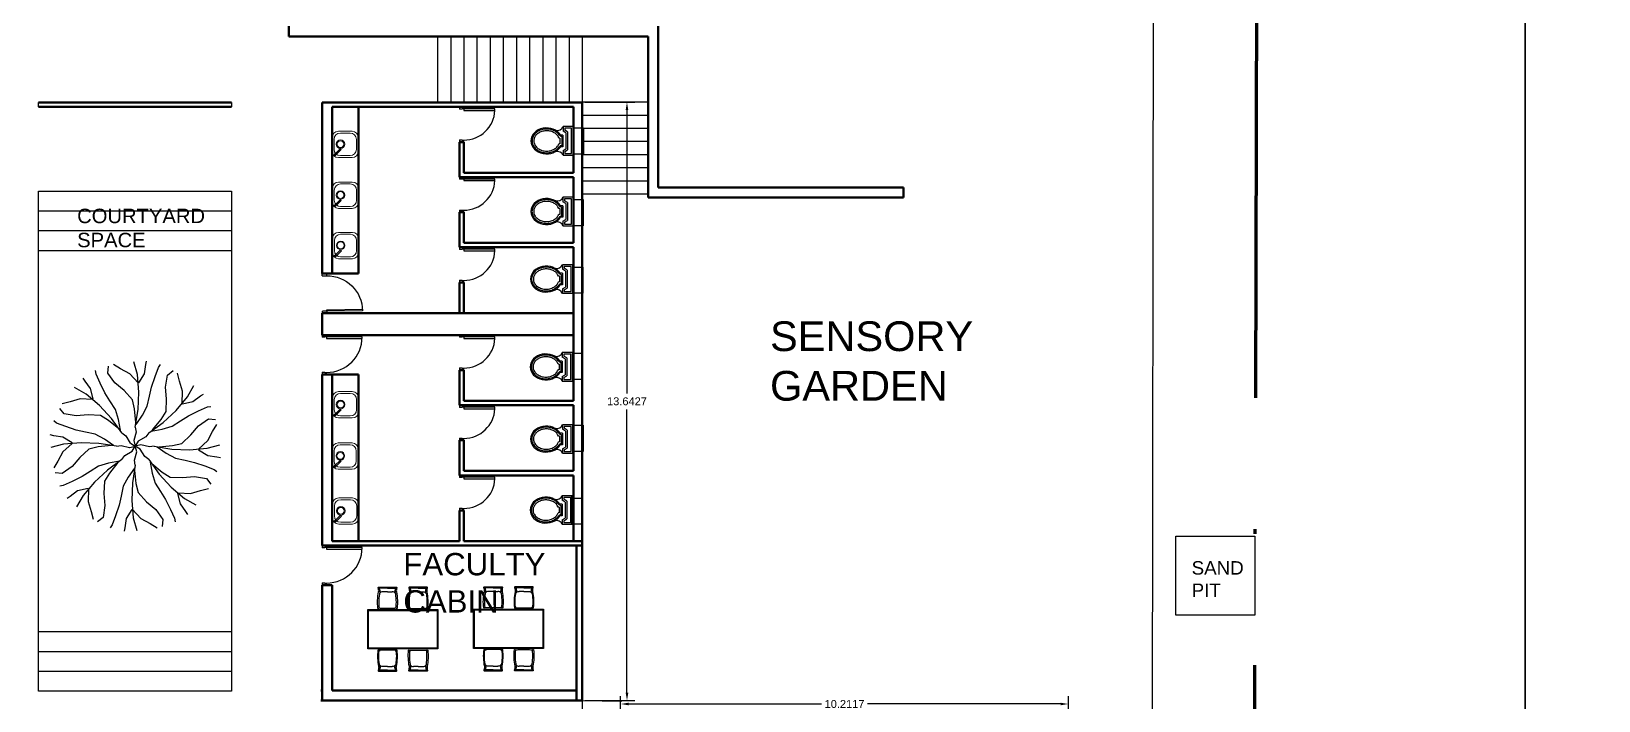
# Model space of a CAD drawing. Header units: metres. Extents: x -353 to 1688, y -477 to 135.
# Drawn here: x -306.27 to -270.52, y -246.82 to -231.56 of the extents above; entities that cross this region are included whole.
import ezdxf

# ---------------------------------------------------------------- set-up
doc = ezdxf.new("R2010")
doc.units = ezdxf.units.M
doc.header["$MEASUREMENT"] = 0
doc.linetypes.add('ACAD_ISO04W100', pattern=[30, 24, -3, 0, -3])
for name, color, linetype in [('ARCH', 7, 'Continuous'), ('door space', 1, 'Continuous'), ('ID-LOOSE2', 8, 'Continuous'), ('TREES', 82, 'Continuous'), ('WINDOW', 10, 'Continuous')]:
    doc.layers.add(name, color=color, linetype=linetype)
for name, color, linetype, lineweight in [('DIMENSION', 240, 'Continuous', 40), ('SITE BOUNDARY', 6, 'ACAD_ISO04W100', 60), ('WALL', 2, 'Continuous', 40)]:
    doc.layers.add(name, color=color, linetype=linetype, lineweight=lineweight)
for name, color, linetype, plot in [('FURNITURE', 130, 'Continuous', False), ('STAIR', 231, 'Continuous', False), ('TEXT', 141, 'Continuous', False)]:
    doc.layers.add(name, color=color, linetype=linetype, plot=plot)
doc.styles.get("Standard").update_dxf_attribs({"font": 'arial.ttf'})
doc.dimstyles.new('Annotative', dxfattribs={"dimscale": 0, "dimtxt": 0.18, "dimasz": 0.18, "dimexe": 0.18, "dimexo": 0.0625, "dimgap": 0.09, "dimtad": 0, "dimtih": 1, "dimtoh": 1, "dimdec": 4, "dimzin": 0, "dimdsep": 46, "dimtxsty": 'Standard', "dimcen": 0.09, "dimadec": 0, "dimazin": 0, "dimtfac": 1, "dimtdec": 4, "dimtofl": 0, "dimtmove": 0, "dimatfit": 3, "dimfxl": 1, "dimtolj": 1, "dimtzin": 0, "dimarcsym": 0})

# ---------------------------------------------------------------- blocks, each defined once
blk = doc.blocks.new('BRANCHZ', base_point=(0.5, 0.5))
for p, q in [((0.8758, 0.6211), (0.9341, 0.6629)), ((0.9341, 0.6629), (0.9759, 0.6586)), ((0.7756, 0.5166), (0.8297, 0.5667)), ((0.8297, 0.5667), (0.8758, 0.6211)), ((0.9298, 0.5334), (0.9591, 0.5878)), ((0.9591, 0.5878), (0.9842, 0.6293)), ((0.5334, 0.5083), (0.5, 0.5)), ((0.5835, 0.4958), (0.5335, 0.5083)), ((0.6126, 0.5001), (0.5835, 0.4958)), ((0.6126, 0.5001), (0.717, 0.4833)), ((0.6294, 0.4958), (0.6837, 0.4582)), ((0.6416, 0.496), (0.7213, 0.5041)), ((0.717, 0.4833), (0.8214, 0.479)), ((0.7213, 0.5041), (0.7756, 0.5166)), ((0.8214, 0.479), (0.9258, 0.4876)), ((0.8758, 0.4833), (0.9298, 0.5334)), ((0.8758, 0.479), (0.9298, 0.4457)), ((0.9258, 0.4876), (1.001, 0.5083)), ((0.6837, 0.4582), (0.7381, 0.4289)), ((0.7381, 0.4289), (0.7964, 0.4164)), ((0.7964, 0.4164), (0.8507, 0.4039)), ((0.8507, 0.4039), (0.9133, 0.3831)), ((0.9133, 0.3831), (0.9674, 0.3623)), ((0.9298, 0.4457), (0.9842, 0.4375)), ((0.9842, 0.4375), (1.005, 0.4332)), ((0.9674, 0.3623), (0.9842, 0.3498))]:
    blk.add_line(p, q)
blk = doc.blocks.new('TREE-16')
at = {"xscale": 120, "yscale": 120, "zscale": 120}
for rotation in [90, 44.99999999999985, 134.9999999999999, 180, 224.9999999999999, 314.9999999999998, 270]:
    blk.add_blockref('BRANCHZ', (0, 0), dxfattribs=dict(at, rotation=rotation))
blk.add_blockref('BRANCHZ', (0, 0), dxfattribs=at)
blk = doc.blocks.new('A$C50846A53')
at = {"linetype": 'Continuous'}
for p, q in [((0, 0.74), (0, 0.56)), ((0.5, 0.74), (0, 0.74)), ((0, 0.56), (0.08, 0.56)), ((0.47, 0.71), (0.03, 0.71)), ((0.03, 0.71), (0.03, 0.59)), ((0.03, 0.59), (0.063, 0.59)), ((0.093, 0.64), (0.063, 0.59)), ((0.11, 0.61), (0.08, 0.56)), ((0.093, 0.64), (0.407, 0.64)), ((0.11, 0.61), (0.39, 0.61)), ((0.15, 0.557), (0.15, 0.52)), ((0.15, 0.557), (0.351, 0.557)), ((0.351, 0.557), (0.351, 0.52)), ((0.42, 0.56), (0.39, 0.61)), ((0.437, 0.59), (0.407, 0.64)), ((0.42, 0.56), (0.5, 0.56)), ((0.437, 0.59), (0.47, 0.59)), ((0.47, 0.59), (0.47, 0.71)), ((0.5, 0.56), (0.5, 0.74)), ((0.17, 0.537), (0.332, 0.537)), ((0.2, 0.507), (0.2, 0.488)), ((0.2, 0.507), (0.301, 0.507)), ((0.301, 0.507), (0.301, 0.488))]:
    blk.add_line(p, q, dxfattribs=at)
for centre, radius, start, end in [((-0.039, 0.461), 0.106, 344.642, 68.7339), ((0.539, 0.461), 0.106, 111.2661, 195.358), ((0.11, 0.542), 0.06, 306.0032, 355.4798), ((0.391, 0.542), 0.06, 184.5202, 233.9959)]:
    blk.add_arc(centre, radius, start, end, dxfattribs=at)
blk.add_ellipse((0.251, 0.274), major_axis=(0, 0.274), ratio=0.828948, start_param=0.459479, end_param=5.823706, dxfattribs=at)
for points, knots in [([(0.145, 0.493), (0.144, 0.492), (0.143, 0.491), (0.132, 0.483), (0.123, 0.475), (0.106, 0.457), (0.098, 0.447), (0.084, 0.426), (0.077, 0.415), (0.066, 0.391), (0.061, 0.378), (0.053, 0.352), (0.05, 0.339), (0.045, 0.311), (0.044, 0.298), (0.043, 0.27), (0.043, 0.256), (0.046, 0.228), (0.049, 0.215), (0.055, 0.188), (0.059, 0.175), (0.069, 0.15), (0.075, 0.138), (0.088, 0.116), (0.095, 0.105), (0.111, 0.085), (0.12, 0.077), (0.138, 0.06), (0.147, 0.053), (0.167, 0.041), (0.178, 0.036), (0.199, 0.028), (0.209, 0.025), (0.231, 0.021), (0.242, 0.02), (0.264, 0.02), (0.275, 0.021), (0.297, 0.026), (0.307, 0.029), (0.328, 0.038), (0.338, 0.044), (0.358, 0.057), (0.367, 0.064), (0.385, 0.081), (0.394, 0.09), (0.409, 0.11), (0.416, 0.121), (0.429, 0.144), (0.434, 0.156), (0.444, 0.181), (0.448, 0.194), (0.454, 0.221), (0.456, 0.235), (0.458, 0.262), (0.458, 0.276), (0.457, 0.304), (0.455, 0.318), (0.45, 0.345), (0.447, 0.358), (0.438, 0.384), (0.433, 0.396), (0.421, 0.42), (0.414, 0.431), (0.399, 0.452), (0.391, 0.461), (0.374, 0.479), (0.365, 0.486), (0.356, 0.493)], [0.542145, 0.542145, 0.542145, 0.542145, 0.562703, 0.562703, 0.724661, 0.724661, 0.886619, 0.886619, 1.048577, 1.048577, 1.210535, 1.210535, 1.372493, 1.372493, 1.534451, 1.534451, 1.696409, 1.696409, 1.858367, 1.858367, 2.020325, 2.020325, 2.182283, 2.182283, 2.344241, 2.344241, 2.506199, 2.506199, 2.668157, 2.668157, 2.830115, 2.830115, 2.992073, 2.992073, 3.154031, 3.154031, 3.315989, 3.315989, 3.477947, 3.477947, 3.639905, 3.639905, 3.801863, 3.801863, 3.963821, 3.963821, 4.125779, 4.125779, 4.287737, 4.287737, 4.449695, 4.449695, 4.611653, 4.611653, 4.773611, 4.773611, 4.935569, 4.935569, 5.097526, 5.097526, 5.259484, 5.259484, 5.421442, 5.421442, 5.5834, 5.5834, 5.741045, 5.741045, 5.741045, 5.741045]), ([(0.2, 0.488), (0.17, 0.474), (0.164, 0.47), (0.151, 0.46), (0.144, 0.454), (0.13, 0.439), (0.123, 0.431), (0.111, 0.413), (0.106, 0.404), (0.096, 0.384), (0.091, 0.373), (0.084, 0.352), (0.081, 0.34), (0.076, 0.317), (0.075, 0.305), (0.073, 0.282), (0.073, 0.27), (0.074, 0.246), (0.076, 0.234), (0.08, 0.211), (0.083, 0.2), (0.09, 0.178), (0.095, 0.167), (0.104, 0.147), (0.11, 0.138), (0.122, 0.12), (0.128, 0.112), (0.142, 0.097), (0.149, 0.09), (0.165, 0.078), (0.173, 0.073), (0.189, 0.064), (0.197, 0.06), (0.214, 0.055), (0.222, 0.053), (0.239, 0.05), (0.248, 0.05), (0.266, 0.051), (0.276, 0.052), (0.296, 0.057), (0.306, 0.061), (0.325, 0.071), (0.335, 0.077), (0.353, 0.091), (0.361, 0.099), (0.377, 0.117), (0.384, 0.127), (0.398, 0.149), (0.404, 0.161), (0.414, 0.185), (0.418, 0.198), (0.424, 0.225), (0.426, 0.239), (0.428, 0.267), (0.428, 0.281), (0.426, 0.309), (0.424, 0.323), (0.418, 0.349), (0.414, 0.363), (0.404, 0.387), (0.398, 0.399), (0.385, 0.421), (0.378, 0.431), (0.362, 0.449), (0.353, 0.458), (0.338, 0.469), (0.332, 0.474), (0.301, 0.488)], [0.459479, 0.459479, 0.459479, 0.459479, 0.567422, 0.567422, 0.720865, 0.720865, 0.874307, 0.874307, 1.02775, 1.02775, 1.181192, 1.181192, 1.334635, 1.334635, 1.488077, 1.488077, 1.64152, 1.64152, 1.794963, 1.794963, 1.948405, 1.948405, 2.101848, 2.101848, 2.25529, 2.25529, 2.408733, 2.408733, 2.562175, 2.562175, 2.715618, 2.715618, 2.86906, 2.86906, 3.022503, 3.022503, 3.175946, 3.175946, 3.356457, 3.356457, 3.536968, 3.536968, 3.717479, 3.717479, 3.89799, 3.89799, 4.078501, 4.078501, 4.259012, 4.259012, 4.439523, 4.439523, 4.620035, 4.620035, 4.800546, 4.800546, 4.981057, 4.981057, 5.161568, 5.161568, 5.342079, 5.342079, 5.52259, 5.52259, 5.703101, 5.703101, 5.823706, 5.823706, 5.823706, 5.823706])]:
    blk.add_open_spline(points, degree=3, knots=knots, dxfattribs=at)
blk = doc.blocks.new('DOOR-80')
at = {"layer": 'ARCH', "color": 32}
for p, q in [((-360, -263), (-360, -363)), ((-315, -263), (-360, -263)), ((-315, -263), (-315, -303)), ((-310, -303), (-315, -303)), ((-310, -303), (-310, -363)), ((390, -363), (390, -303)), ((395, -303), (390, -303)), ((440, -263), (395, -263)), ((395, -303), (395, -263)), ((440, -363), (440, -263)), ((-360, -363), (-310, -363)), ((390, -363), (440, -363))]:
    blk.add_line(p, q, dxfattribs=at)
blk.add_lwpolyline([(-280, 447), (-315, 447), (-315, -263), (-280, -263)], close=True, dxfattribs=at)
at = {"layer": 'ARCH', "color": 40}
blk.add_arc((-315, -263), 710, 0, 87.1744, dxfattribs=at)
blk = doc.blocks.new('A$C027E3DAA')
at = {"lineweight": 5}
for p, q in [((0, 100), (0, 320)), ((31, 132), (31, 288)), ((48, 356), (128, 276)), ((142, 290), (63, 369)), ((320, 420), (100, 420)), ((128, 276), (142, 290)), ((291, 388), (131, 388)), ((391, 132), (391, 288)), ((420, 100), (420, 320)), ((291, 32), (131, 32)), ((320, 0), (100, 0))]:
    blk.add_line(p, q, dxfattribs=at)
for centre, radius in [((47, 373), 16.5), ((47, 373), 8.24), ((214, 287), 68.5), ((214, 287), 54.8)]:
    blk.add_circle(centre, radius, dxfattribs=at)
for centre, start, end in [((100, 320), 90, 180), ((131, 288), 90, 180), ((291, 288), 0, 90), ((320, 320), 0, 90), ((100, 100), 180, 270), ((131, 132), 180, 270), ((291, 132), 270, 0), ((320, 100), 270, 0)]:
    blk.add_arc(centre, 100, start, end, dxfattribs=at)
blk = doc.blocks.new('A$C1D6968EA')
at = {"layer": 'ID-LOOSE2'}
for p, q in [((0.001, 0.385), (0.02, 0.387)), ((0.02, 0.387), (0.016, 0.396)), ((0.02, 0.387), (0.02, 0.396)), ((0.455, 0.201), (0.455, 0.385)), ((0.456, 0.201), (0.456, 0.385)), ((0.464, 0.201), (0.464, 0.385)), ((0.001, 0.017), (0.02, 0.016)), ((0.02, 0.016), (0.016, 0.006)), ((0.02, 0.016), (0.02, 0.006)), ((0.374, 0.201), (0.374, 0.308)), ((0.374, 0.201), (0.374, 0.094)), ((0.455, 0.201), (0.455, 0.018)), ((0.456, 0.201), (0.456, 0.018)), ((0.464, 0.201), (0.464, 0.017))]:
    blk.add_line(p, q, dxfattribs=at)
for centre, radius, start, end in [((0.137, -0.752), 1.154, 78.4357, 96.8363), ((-0.011, 0.389), 0.012, 341.7536, 26.5375), ((0.276, 0.307), 0.0978, 0.5164, 53.1927), ((0.346, 0.685), 0.317, 271.1591, 287.5641), ((0.394, 0.618), 0.241, 264.5513, 285.9626), ((0.454, 0.385), 0.000433, 341.7715, 99.2202), ((0.455, 0.385), 0.000725, 357.3762, 107.5208), ((0.461, 0.384), 0.00242, 10.345, 111.3742), ((0.137, 1.154), 1.154, 263.1637, 281.5643), ((-0.011, 0.014), 0.012, 333.4625, 18.2464), ((0.276, 0.095), 0.0978, 306.8073, 359.4836), ((0.346, -0.282), 0.317, 72.4359, 88.8409), ((0.394, -0.216), 0.241, 74.0374, 95.4487), ((0.454, 0.018), 0.000433, 260.7798, 18.2285), ((0.455, 0.018), 0.000725, 252.4792, 2.6238), ((0.461, 0.018), 0.00242, 248.6258, 349.655)]:
    blk.add_arc(centre, radius, start, end, dxfattribs=at)
blk = doc.blocks.new('*D196')
at = {"layer": 'Defpoints', "color": 0, "transparency": 16777216}
for p in [(-293.703, -233.179), (-293.703, -246.822), (-292.682, -246.822)]:
    blk.add_point(p, dxfattribs=at)
at = {"layer": 'DIMENSION', "color": 0, "lineweight": -2, "transparency": 16777216}
for p, q in [((-293.64, -233.179), (-292.502, -233.179)), ((-292.682, -233.359), (-292.682, -239.818)), ((-292.682, -246.642), (-292.682, -240.182)), ((-293.641, -246.822), (-292.502, -246.822))]:
    blk.add_line(p, q, dxfattribs=at)
at = {"layer": 'DIMENSION', "color": 0, "transparency": 16777216}
for points in [[(-292.712, -233.359), (-292.652, -233.359), (-292.682, -233.179)], [(-292.712, -246.642), (-292.652, -246.642), (-292.682, -246.822)]]:
    blk.add_solid(points, dxfattribs=at)
at = {"layer": 'DIMENSION', "color": 0, "transparency": 16777216, "insert": (-292.682, -240), "char_height": 0.18, "attachment_point": 5}
blk.add_mtext('\\A1;13.6427', dxfattribs=at)
blk = doc.blocks.new('*D197')
at = {"layer": 'Defpoints', "color": 0, "transparency": 16777216}
for p in [(-282.615, -246.9), (-292.827, -248.604), (-282.615, -248.592)]:
    blk.add_point(p, dxfattribs=at)
at = {"layer": 'DIMENSION', "color": 0, "lineweight": -2, "transparency": 16777216}
for p, q in [((-292.827, -248.541), (-292.827, -246.72)), ((-292.647, -246.9), (-288.246, -246.9)), ((-282.795, -246.9), (-287.196, -246.9)), ((-282.615, -248.529), (-282.615, -246.72))]:
    blk.add_line(p, q, dxfattribs=at)
at = {"layer": 'DIMENSION', "color": 0, "transparency": 16777216}
for points in [[(-292.647, -246.87), (-292.647, -246.93), (-292.827, -246.9)], [(-282.795, -246.87), (-282.795, -246.93), (-282.615, -246.9)]]:
    blk.add_solid(points, dxfattribs=at)
at = {"layer": 'DIMENSION', "color": 0, "transparency": 16777216, "insert": (-287.721, -246.9), "char_height": 0.18, "attachment_point": 5}
blk.add_mtext('\\A1;10.2117', dxfattribs=at)

msp = doc.modelspace()

# ---------------------------------------------------------------- linework, layer by layer
for p, q in [((-280.74331, -281.68492), (-280.66113, -218.56538)), ((-297.0027, -231.679), (-297.0027, -233.179)), ((-296.1027, -231.679), (-296.1027, -233.179)), ((-293.7027, -231.679), (-293.7027, -233.179)), ((-293.7027, -233.179), (-297.0027, -233.179))]:
    msp.add_line(p, q)
at = {"layer": 'Defpoints'}
for p, q in [((-306.10017, -233.28714), (-306.10017, -233.18714)), ((-301.70017, -233.18714), (-301.70017, -233.28714)), ((-306.10017, -235.20745), (-301.70017, -235.20745)), ((-306.10017, -246.60745), (-306.10017, -235.20745)), ((-301.70017, -235.20745), (-301.70017, -246.60745)), ((-280.16527, -243.07657), (-278.36527, -243.07657)), ((-280.16527, -244.87657), (-280.16527, -243.07657)), ((-278.36527, -243.07657), (-278.36527, -244.87657)), ((-278.36527, -244.87657), (-280.16527, -244.87657)), ((-301.70017, -246.60745), (-306.10017, -246.60745))]:
    msp.add_line(p, q, dxfattribs=at)
for points in [[(-272.19718, -305.92207), (-346.44718, -305.92207), (-346.44718, -200.92207), (-272.19718, -200.92207)], [(-197.94718, -305.92207), (-272.19718, -305.92207), (-272.19718, -200.92207), (-197.94718, -200.92207)]]:
    msp.add_lwpolyline(points, close=True, dxfattribs=at)
at = {"layer": 'door space'}
for p, q in [((-299.63237, -237.0909), (-299.53237, -237.0899)), ((-299.63187, -237.1409), (-299.63237, -237.0909)), ((-299.63187, -237.1409), (-299.57187, -237.1403)), ((-299.57192, -237.1353), (-299.53192, -237.1349)), ((-299.53237, -237.0899), (-299.53192, -237.1349)), ((-299.56384, -237.94026), (-299.62384, -237.94086)), ((-299.62334, -237.99086), (-299.62384, -237.94086)), ((-299.52334, -237.98985), (-299.62334, -237.99086)), ((-299.56384, -237.94026), (-299.56379, -237.94526)), ((-299.52379, -237.94486), (-299.56379, -237.94526)), ((-299.52414, -237.90986), (-298.71418, -237.90173)), ((-299.52379, -237.94486), (-299.52414, -237.90986)), ((-298.71383, -237.93673), (-299.52379, -237.94486)), ((-299.52379, -237.94486), (-299.52334, -237.98985)), ((-299.63093, -238.48516), (-299.63093, -238.53516)), ((-299.53093, -238.48516), (-299.63093, -238.48516)), ((-299.57093, -238.53516), (-299.63093, -238.53516)), ((-299.53093, -238.53016), (-299.57093, -238.53016)), ((-299.57093, -238.53516), (-299.57093, -238.53016)), ((-299.53093, -238.53016), (-299.53093, -238.48516)), ((-298.72093, -238.53016), (-299.53093, -238.53016)), ((-299.53093, -238.53016), (-299.53093, -238.56516)), ((-299.53093, -238.56516), (-298.72093, -238.56516)), ((-299.63093, -239.33516), (-299.63093, -239.38516)), ((-299.63093, -239.33516), (-299.57093, -239.33516)), ((-299.63093, -239.38516), (-299.53093, -239.38516)), ((-299.57093, -239.34016), (-299.57093, -239.33516)), ((-299.57093, -239.34016), (-299.53093, -239.34016)), ((-299.53093, -239.38516), (-299.53093, -239.34016)), ((-299.63302, -243.28714), (-299.63302, -243.33714)), ((-299.53302, -243.28714), (-299.63302, -243.28714)), ((-299.57302, -243.33714), (-299.63302, -243.33714)), ((-299.53302, -243.33214), (-299.57302, -243.33214)), ((-299.57302, -243.33714), (-299.57302, -243.33214)), ((-299.53302, -243.33214), (-299.53302, -243.28714)), ((-298.72302, -243.33214), (-299.53302, -243.33214)), ((-299.53302, -243.33214), (-299.53302, -243.36714)), ((-299.53302, -243.36714), (-298.72302, -243.36714)), ((-299.63302, -244.13714), (-299.63302, -244.18714)), ((-299.63302, -244.13714), (-299.57302, -244.13714)), ((-299.63302, -244.18714), (-299.53302, -244.18714)), ((-299.57302, -244.14214), (-299.57302, -244.13714)), ((-299.57302, -244.14214), (-299.53302, -244.14214)), ((-299.53302, -244.18714), (-299.53302, -244.14214))]:
    msp.add_line(p, q, dxfattribs=at)
at = {"layer": 'door space', "extrusion": (0, 0, -1)}
msp.add_ellipse((-299.52379, -237.94486), major_axis=(0.57848, -0.56698), ratio=1, start_param=3.92699082, end_param=5.49778714, dxfattribs=at)
at = {"layer": 'door space'}
for centre in [(-299.53093, -238.53016), (-299.53302, -243.33214)]:
    msp.add_ellipse(centre, major_axis=(0.57276, 0.57276), ratio=1, start_param=3.92699082, end_param=5.49778714, dxfattribs=at)
at = {"layer": 'FURNITURE'}
for points in [[(-297.93157, -244.25541, 0.10252325), (-297.94115, -244.3428, -0.08046065), (-297.92558, -244.72003, -0.30229994), (-297.95, -244.7171, 0.1979323), (-297.95915, -244.71644, -0.02819302), (-298.01321, -244.72003), (-298.14326, -244.72003), (-298.2733, -244.72003, -0.02819302), (-298.32737, -244.71644, 0.1979323), (-298.33651, -244.7171, -0.30229994), (-298.36094, -244.72003, -0.08046065), (-298.34537, -244.3428, 0.10252325), (-298.35495, -244.25541, -0.58711132), (-298.34417, -244.23623), (-297.94235, -244.23623, -0.58711132)], [(-297.65495, -244.25541, -0.10252325), (-297.64537, -244.3428, 0.08046065), (-297.66094, -244.72003, 0.30229994), (-297.63651, -244.7171, -0.1979323), (-297.62737, -244.71644, 0.02819302), (-297.5733, -244.72003), (-297.44326, -244.72003), (-297.31321, -244.72003, 0.02819302), (-297.25915, -244.71644, -0.1979323), (-297.25, -244.7171, 0.30229994), (-297.22558, -244.72003, 0.08046065), (-297.24115, -244.3428, -0.10252325), (-297.23157, -244.25541, 0.58711132), (-297.24235, -244.23623), (-297.64417, -244.23623, 0.58711132)], [(-295.52067, -244.24626, 0.10252325), (-295.53025, -244.33364, -0.08046065), (-295.51468, -244.71087, -0.30229994), (-295.5391, -244.70794, 0.1979323), (-295.54825, -244.70728, -0.02819302), (-295.60231, -244.71087), (-295.73236, -244.71087), (-295.8624, -244.71087, -0.02819302), (-295.91647, -244.70728, 0.1979323), (-295.92562, -244.70794, -0.30229994), (-295.95004, -244.71087, -0.08046065), (-295.93447, -244.33364, 0.10252325), (-295.94405, -244.24626, -0.58711132), (-295.93327, -244.22707), (-295.53145, -244.22707, -0.58711132)], [(-295.24405, -244.24626, -0.10252325), (-295.23447, -244.33364, 0.08046065), (-295.25004, -244.71087, 0.30229994), (-295.22562, -244.70794, -0.1979323), (-295.21647, -244.70728, 0.02819302), (-295.1624, -244.71087), (-295.03236, -244.71087), (-294.90231, -244.71087, 0.02819302), (-294.84825, -244.70728, -0.1979323), (-294.8391, -244.70794, 0.30229994), (-294.81468, -244.71087, 0.08046065), (-294.83025, -244.33364, -0.10252325), (-294.82067, -244.24626, 0.58711132), (-294.83145, -244.22707), (-295.23327, -244.22707, 0.58711132)], [(-297.93157, -246.13464, -0.10252325), (-297.94115, -246.04726, 0.08046065), (-297.92558, -245.67003, 0.30229994), (-297.95, -245.67296, -0.1979323), (-297.95915, -245.67362, 0.02819302), (-298.01321, -245.67003), (-298.14326, -245.67003), (-298.2733, -245.67003, 0.02819302), (-298.32737, -245.67362, -0.1979323), (-298.33651, -245.67296, 0.30229994), (-298.36094, -245.67003, 0.08046065), (-298.34537, -246.04726, -0.10252325), (-298.35495, -246.13464, 0.58711132), (-298.34417, -246.15383), (-297.94235, -246.15383, 0.58711132)], [(-297.65495, -246.13464, 0.10252325), (-297.64537, -246.04726, -0.08046065), (-297.66094, -245.67003, -0.30229994), (-297.63651, -245.67296, 0.1979323), (-297.62737, -245.67362, -0.02819302), (-297.5733, -245.67003), (-297.44326, -245.67003), (-297.31321, -245.67003, -0.02819302), (-297.25915, -245.67362, 0.1979323), (-297.25, -245.67296, -0.30229994), (-297.22558, -245.67003, -0.08046065), (-297.24115, -246.04726, 0.10252325), (-297.23157, -246.13464, -0.58711132), (-297.24235, -246.15383), (-297.64417, -246.15383, -0.58711132)], [(-295.52067, -246.12549, -0.10252325), (-295.53025, -246.0381, 0.08046065), (-295.51468, -245.66087, 0.30229994), (-295.5391, -245.6638, -0.1979323), (-295.54825, -245.66446, 0.02819302), (-295.60231, -245.66087), (-295.73236, -245.66087), (-295.8624, -245.66087, 0.02819302), (-295.91647, -245.66446, -0.1979323), (-295.92562, -245.6638, 0.30229994), (-295.95004, -245.66087, 0.08046065), (-295.93447, -246.0381, -0.10252325), (-295.94405, -246.12549, 0.58711132), (-295.93327, -246.14467), (-295.53145, -246.14467, 0.58711132)], [(-295.24405, -246.12549, 0.10252325), (-295.23447, -246.0381, -0.08046065), (-295.25004, -245.66087, -0.30229994), (-295.22562, -245.6638, 0.1979323), (-295.21647, -245.66446, -0.02819302), (-295.1624, -245.66087), (-295.03236, -245.66087), (-294.90231, -245.66087, -0.02819302), (-294.84825, -245.66446, 0.1979323), (-294.8391, -245.6638, -0.30229994), (-294.81468, -245.66087, -0.08046065), (-294.83025, -246.0381, 0.10252325), (-294.82067, -246.12549, -0.58711132), (-294.83145, -246.14467), (-295.23327, -246.14467, -0.58711132)]]:
    msp.add_lwpolyline(points, format="xyb", close=True, dxfattribs=at)
for points in [[(-298.59326, -245.64503), (-298.59326, -244.74503), (-296.99326, -244.74503), (-296.99326, -245.64503)], [(-298.57326, -245.62503), (-298.57326, -244.76503), (-297.01326, -244.76503), (-297.01326, -245.62503)], [(-296.18236, -245.63587), (-296.18236, -244.73587), (-294.58236, -244.73587), (-294.58236, -245.63587)], [(-296.16236, -245.61587), (-296.16236, -244.75587), (-294.60236, -244.75587), (-294.60236, -245.61587)]]:
    msp.add_lwpolyline(points, close=True, dxfattribs=at)
at = {"layer": 'SITE BOUNDARY'}
msp.add_line((-278.28472, -215.91671), (-278.46817, -281.0103), dxfattribs=at)
at = {"layer": 'STAIR'}
for p, q in [((-297.0027, -231.679), (-297.0027, -233.179)), ((-296.7027, -231.679), (-296.7027, -233.179)), ((-296.4027, -231.679), (-296.4027, -233.179)), ((-296.1027, -231.679), (-296.1027, -233.179)), ((-295.8027, -231.679), (-295.8027, -233.179)), ((-295.5027, -231.679), (-295.5027, -233.179)), ((-295.2027, -231.679), (-295.2027, -233.179)), ((-294.9027, -231.679), (-294.9027, -233.179)), ((-294.6027, -231.679), (-294.6027, -233.179)), ((-294.3027, -231.679), (-294.3027, -233.179)), ((-294.0027, -231.679), (-294.0027, -233.179)), ((-293.7027, -231.679), (-293.7027, -233.179)), ((-292.2027, -233.179), (-293.7027, -233.179)), ((-292.2027, -233.479), (-293.7027, -233.479)), ((-292.2027, -233.779), (-293.7027, -233.779)), ((-292.2027, -234.079), (-293.7027, -234.079)), ((-292.2027, -234.379), (-293.7027, -234.379)), ((-292.2027, -234.679), (-293.7027, -234.679)), ((-292.2027, -234.979), (-293.7027, -234.979)), ((-292.2027, -235.279), (-293.7027, -235.279)), ((-306.10017, -235.65745), (-301.70017, -235.65745)), ((-306.10017, -236.10745), (-301.70017, -236.10745)), ((-306.10017, -236.55745), (-301.70017, -236.55745)), ((-301.70017, -245.25745), (-306.10017, -245.25745)), ((-301.70017, -245.70745), (-306.10017, -245.70745)), ((-301.70017, -246.15745), (-306.10017, -246.15745)), ((-293.70302, -246.82165), (-293.72692, -248.59165)), ((-293.70302, -246.82165), (-292.8031, -246.83381))]:
    msp.add_line(p, q, dxfattribs=at)
at = {"layer": 'WALL'}
for p, q in [((-300.3927, -231.449), (-300.3927, -231.679)), ((-291.9727, -231.449), (-291.9727, -233.479)), ((-292.2027, -231.679), (-300.3927, -231.679)), ((-292.2027, -231.679), (-292.2027, -233.479)), ((-301.70017, -233.18714), (-306.10017, -233.18714)), ((-301.70017, -233.28714), (-306.10017, -233.28714)), ((-299.63302, -233.18714), (-293.70302, -233.18714)), ((-299.63302, -233.28714), (-299.63302, -233.18714)), ((-299.63302, -233.28714), (-299.63302, -237.08714)), ((-299.40302, -233.28714), (-296.50302, -233.28714)), ((-299.40302, -233.28714), (-299.40302, -237.08714)), ((-298.80302, -233.28714), (-298.80302, -237.08714)), ((-296.50302, -233.28714), (-293.90302, -233.28714)), ((-293.90302, -233.28714), (-293.90302, -234.78714)), ((-293.70302, -233.18714), (-293.70302, -238.77066)), ((-292.2027, -233.479), (-292.2027, -235.35193)), ((-291.9727, -233.479), (-291.9727, -235.12193)), ((-296.50302, -234.08714), (-296.40302, -234.08714)), ((-296.50302, -234.08714), (-296.50302, -234.88714)), ((-296.40302, -234.08714), (-296.40302, -234.78714)), ((-296.40302, -234.78714), (-293.90302, -234.78714)), ((-296.50302, -234.88714), (-293.90302, -234.88714)), ((-293.90302, -234.88714), (-293.90302, -236.38714)), ((-291.9727, -235.12193), (-286.3727, -235.12193)), ((-286.3727, -235.12193), (-286.3727, -235.35193)), ((-292.2027, -235.35193), (-286.3727, -235.35193)), ((-296.50302, -235.68714), (-296.40302, -235.68714)), ((-296.50302, -235.68714), (-296.50302, -236.48714)), ((-296.40302, -235.68714), (-296.40302, -236.38714)), ((-296.50302, -236.48714), (-293.90302, -236.48714)), ((-296.40302, -236.38714), (-293.90302, -236.38714)), ((-293.90302, -236.48714), (-293.90302, -238.77066)), ((-299.63302, -237.08714), (-298.80302, -237.08714)), ((-296.50302, -237.28714), (-296.40302, -237.28714)), ((-296.50302, -237.28714), (-296.50302, -237.98714)), ((-296.40302, -237.28714), (-296.40302, -237.98714)), ((-299.63302, -237.98714), (-293.90302, -237.98714)), ((-299.63302, -237.98714), (-299.63302, -238.48714)), ((-299.63302, -238.48714), (-293.90302, -238.48714)), ((-293.90302, -238.48714), (-293.90302, -239.98714)), ((-293.70302, -238.48714), (-293.70302, -241.83)), ((-299.63302, -239.38714), (-298.80302, -239.38714)), ((-299.63302, -239.38714), (-299.63302, -243.28714)), ((-299.40302, -239.38714), (-299.40302, -243.18714)), ((-299.40302, -239.38714), (-299.40302, -243.18714)), ((-298.80302, -239.38714), (-298.80302, -243.18714)), ((-296.50302, -239.28714), (-296.40302, -239.28714)), ((-296.50302, -239.28714), (-296.50302, -240.08714)), ((-296.40302, -239.28714), (-296.40302, -239.98714)), ((-296.50302, -240.08714), (-293.90302, -240.08714)), ((-296.40302, -239.98714), (-293.90302, -239.98714)), ((-293.90302, -240.08714), (-293.90302, -241.58714)), ((-296.50302, -240.88714), (-296.50302, -241.68714)), ((-296.50302, -240.88814), (-296.40302, -240.88814)), ((-296.40302, -240.88714), (-296.40302, -241.58714)), ((-296.40302, -241.58714), (-293.90302, -241.58714)), ((-293.70302, -241.58714), (-293.70302, -246.82165)), ((-296.40302, -241.68714), (-296.50302, -241.68714)), ((-296.40302, -241.68714), (-293.90302, -241.68714)), ((-293.90302, -241.68714), (-293.90302, -241.83)), ((-293.90302, -241.83), (-293.90302, -241.68714)), ((-293.90302, -241.68714), (-293.90302, -243.18714)), ((-293.93302, -242.1511), (-293.93302, -242.80352)), ((-296.50302, -242.48714), (-296.40302, -242.48714)), ((-296.50302, -242.48714), (-296.50302, -243.18714)), ((-296.40302, -242.48714), (-296.40302, -243.18714)), ((-299.63302, -243.28714), (-293.70302, -243.28714)), ((-299.40302, -243.18714), (-296.50302, -243.18714)), ((-296.40302, -243.18714), (-293.70302, -243.18714)), ((-293.83302, -243.28714), (-293.83302, -246.82165)), ((-293.83302, -243.28714), (-293.83302, -246.82165)), ((-299.63302, -244.18714), (-299.40302, -244.18714)), ((-299.63302, -244.18714), (-299.63302, -246.82165)), ((-299.40302, -244.18714), (-299.40302, -246.59165)), ((-302.07192, -246.60745), (-302.07192, -246.59165)), ((-299.6627, -246.59165), (-299.63302, -246.59165)), ((-299.40302, -246.59165), (-293.83302, -246.59165)), ((-293.70302, -246.59165), (-293.7027, -246.59165)), ((-299.6627, -246.82165), (-293.7027, -246.82165))]:
    msp.add_line(p, q, dxfattribs=at)
at = {"layer": 'WINDOW'}
for p, q in [((-293.90565, -234.36282), (-293.90565, -233.76282)), ((-293.90565, -233.76282), (-293.67565, -233.76282)), ((-293.67565, -233.76282), (-293.67565, -234.36282)), ((-293.67565, -234.36282), (-293.90565, -234.36282)), ((-293.90813, -235.99667), (-293.90813, -235.39667)), ((-293.90813, -235.39667), (-293.67813, -235.39667)), ((-293.67813, -235.39667), (-293.67813, -235.99667)), ((-293.67813, -235.99667), (-293.90813, -235.99667)), ((-293.91689, -237.53685), (-293.91689, -236.93685)), ((-293.91689, -236.93685), (-293.68689, -236.93685)), ((-293.68689, -236.93685), (-293.68689, -237.53685)), ((-293.68689, -237.53685), (-293.91689, -237.53685)), ((-293.92282, -239.501), (-293.92282, -238.901)), ((-293.92282, -238.901), (-293.69282, -238.901)), ((-293.69282, -238.901), (-293.69282, -239.501)), ((-293.69282, -239.501), (-293.92282, -239.501)), ((-293.91464, -241.14568), (-293.91464, -240.54568)), ((-293.91464, -240.54568), (-293.68464, -240.54568)), ((-293.68464, -240.54568), (-293.68464, -241.14568)), ((-293.68464, -241.14568), (-293.91464, -241.14568)), ((-293.92295, -242.80352), (-293.92295, -242.20352)), ((-293.92295, -242.20352), (-293.69295, -242.20352)), ((-293.69295, -242.20352), (-293.69295, -242.80352)), ((-293.69295, -242.80352), (-293.92295, -242.80352))]:
    msp.add_line(p, q, dxfattribs=at)

# ---------------------------------------------------------------- block references
at = {"layer": 'door space', "color": 12, "xscale": 0.000999999996565748, "yscale": 0.000999999996565748, "zscale": 0.000999999996565748, "rotation": 270}
for p in [(-296.14002, -233.64714), (-296.14002, -235.24714), (-296.14021, -236.84887), (-296.14054, -238.8466), (-296.14002, -240.44814), (-296.14002, -242.04714)]:
    msp.add_blockref('DOOR-80', p, dxfattribs=at)
at = {"layer": 'FURNITURE', "color": 7, "xscale": 1.304845739735994, "yscale": 1.304845739735994, "zscale": 1.304845739735994, "rotation": 270}
for p in [(-294.87184, -233.73519), (-294.87432, -235.34424), (-294.88308, -236.88443), (-294.88901, -238.88773), (-294.88083, -240.5324), (-294.88914, -242.1511, -0.00098)]:
    msp.add_blockref('A$C50846A53', p, dxfattribs=at)
at = {"layer": 'FURNITURE', "xscale": 0.001426284879213249, "yscale": 0.001426284879213249, "zscale": 0.001426284879213249, "rotation": 90}
for p in [(-298.80676, -234.44204), (-298.80432, -235.60146), (-298.80124, -236.74902), (-298.80342, -240.37634), (-298.80916, -241.5484), (-298.79982, -242.79966)]:
    msp.add_blockref('A$C027E3DAA', p, dxfattribs=at)
at = {"layer": 'FURNITURE', "ltscale": 0.5}
for p, rotation in [((-297.94176, -244.7171), 90), ((-295.53086, -244.70795), 90), ((-297.64476, -245.67295), 270.0000000000032), ((-295.23386, -245.66379), 270.0000000000032)]:
    msp.add_blockref('A$C1D6968EA', p, dxfattribs=dict(at, rotation=rotation))
at = {"layer": 'FURNITURE', "ltscale": 0.5, "xscale": -1}
for p, rotation in [((-297.64476, -244.7171), 269.9999999999968), ((-295.23386, -244.70795), 269.9999999999968), ((-297.94176, -245.67295), 90), ((-295.53086, -245.66379), 90)]:
    msp.add_blockref('A$C1D6968EA', p, dxfattribs=dict(at, rotation=rotation))
at = {"layer": 'TREES', "color": 0, "xscale": 0.0320120484411144, "yscale": 0.0320120484411144, "zscale": 0.0320120484411144}
msp.add_blockref('TREE-16', (-303.89458, -241.02265), dxfattribs=at)

# ---------------------------------------------------------------- texts
at = {"layer": 'TEXT', "attachment_point": 1}
for s, width, gutter_width, insert, char_height in [('COURTYARD SPACE', 0.2376075, 1.64801, (-305.2206, -235.6073), 0.3296019), ('SENSORY GARDEN', 0.469782, 3.39108, (-289.41996, -238.17576), 0.6782154), ('FACULTY CABIN', 0.1704069, 2.5472, (-297.78322, -243.45683), 0.5094394), ('SAND PIT', 0.0374593, 1.5309, (-279.80562, -243.64329), 0.30618)]:
    msp.add_mtext_dynamic_manual_height_columns(s, width=width, gutter_width=gutter_width, heights=[0], dxfattribs=dict(at, insert=insert, char_height=char_height))

# ---------------------------------------------------------------- dimensions: what is measured, and where the dimension line sits
at = {"layer": 'DIMENSION'}
dim = msp.add_linear_dim(base=(-292.682074, -246.821653), p1=(-293.702696, -233.178997), p2=(-293.703016, -246.821653), angle=90, dimstyle='Annotative', dxfattribs=at)
dim.commit()
dim.dimension.update_dxf_attribs({"geometry": '*D196', "text_midpoint": (-292.682074, -240.000325)})
dim = msp.add_linear_dim(base=(-282.61531, -246.89987), p1=(-292.827, -248.60381), p2=(-282.61531, -248.59165), dimstyle='Annotative', dxfattribs=at)
dim.commit()
dim.dimension.update_dxf_attribs({"geometry": '*D197', "text_midpoint": (-287.72115, -246.89987)})

doc.saveas('drawing.dxf')
